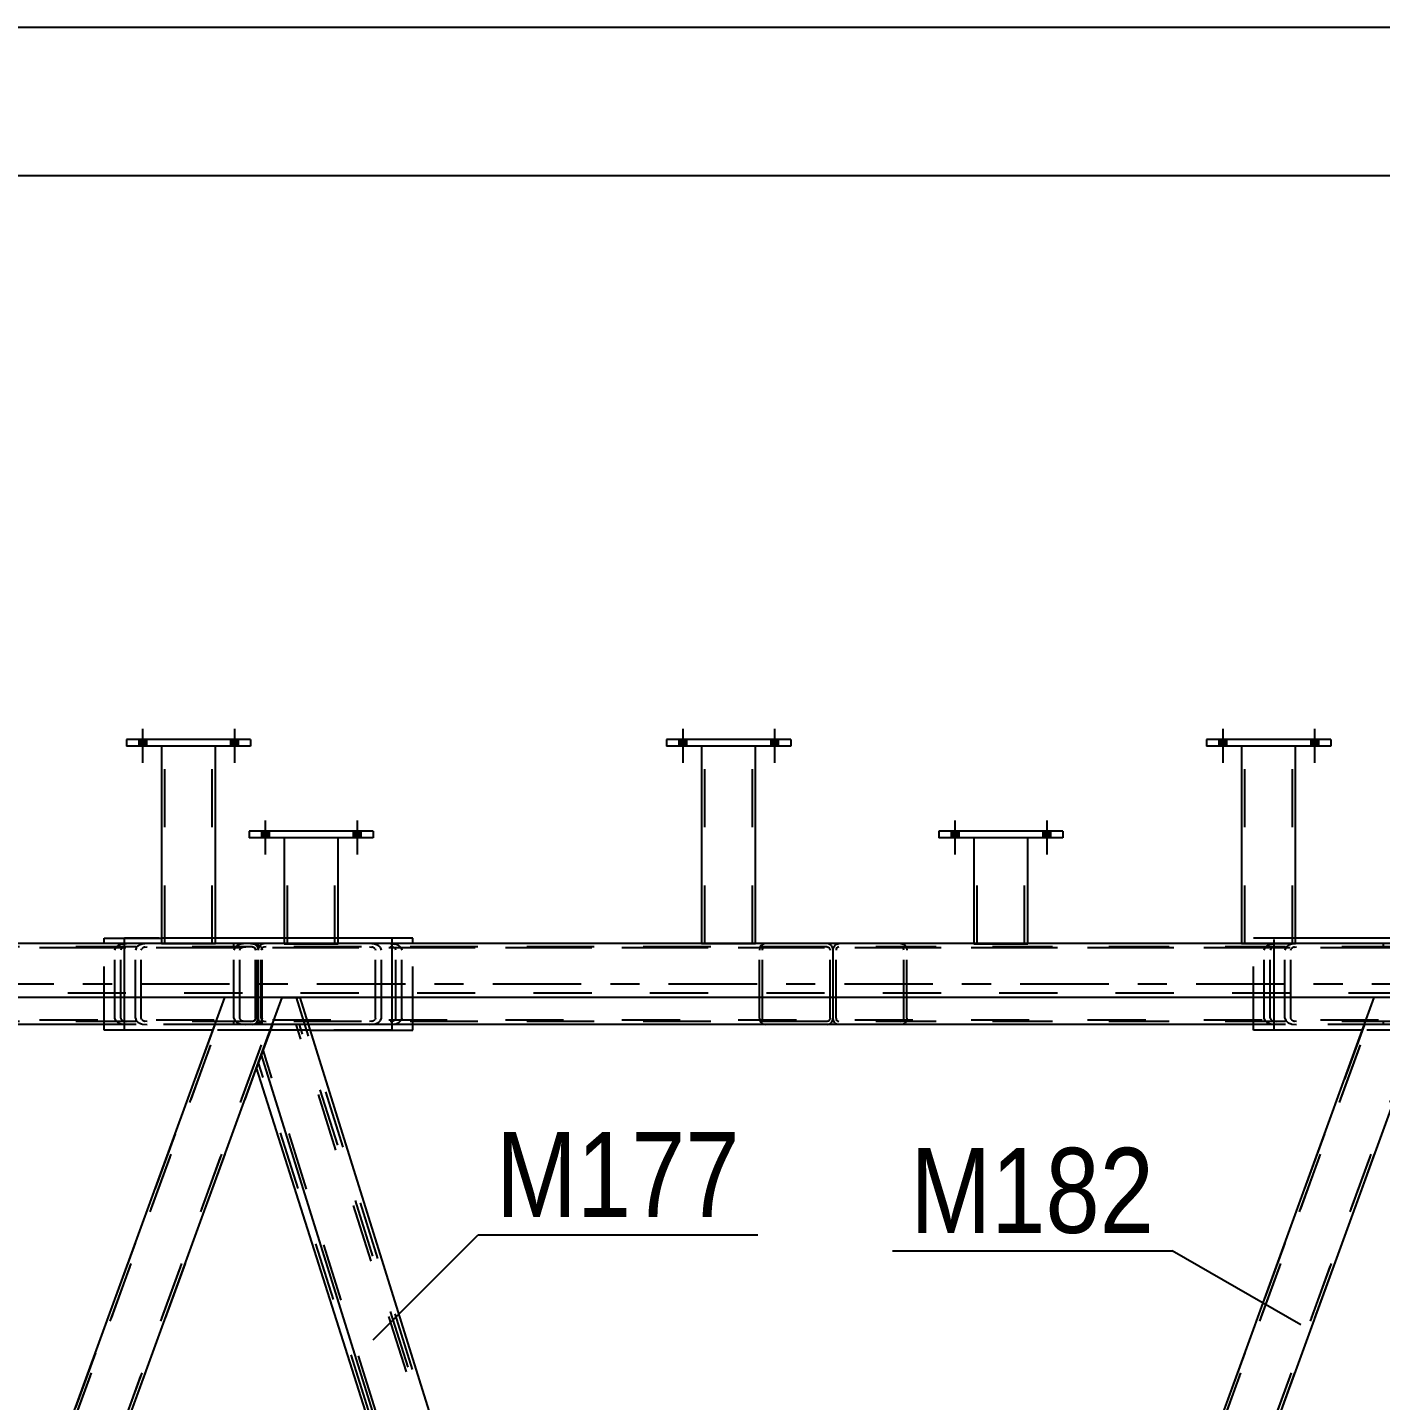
# Model space of a CAD drawing. Header units: millimetres. Extents: x -857 to 332, y -866 to -25.
# Drawn here: x 70.46 to 116.01, y -71.3 to -25.05 of the extents above; entities that cross this region are included whole.
import ezdxf

# ---------------------------------------------------------------- set-up
doc = ezdxf.new("R2010")
doc.units = ezdxf.units.MM
doc.linetypes.add('DXK_LINE_DOT2', pattern=[3.9198, 1.9599, -1.9599])
doc.linetypes.add('DXK_LINE_DOT3', pattern=[5.9187, 2.979, -0.9799, 0.9799, -0.9799])
doc.styles.add('Arial Narrow', font='ARIALN.TTF', dxfattribs={"height": 0.2})

# ---------------------------------------------------------------- blocks, each defined once
blk = doc.blocks.new('Unknown-570386455-1132')
at = {"color": 5, "linetype": 'Continuous'}
for p, q in [((332.353, -25.051), (-856.647, -25.051)), ((327.353, -30.051), (-851.647, -30.051))]:
    blk.add_line(p, q, dxfattribs=at)
blk = doc.blocks.new('Part-570386455-10580 - 10439')
at = {"color": 7, "linetype": 'DXK_LINE_DOT2'}
for p, q in [((96.152, -49.036), (91.971, -49.036)), ((91.971, -49.036), (91.971, -49.255)), ((96.152, -49.255), (91.971, -49.255)), ((96.152, -49.036), (96.152, -49.255))]:
    blk.add_line(p, q, dxfattribs=at)
blk = doc.blocks.new('Part-570386455-10577 - 10439')
at = {"color": 2, "linetype": 'Continuous'}
for p, q in [((74.971, -49.255), (74.971, -55.91)), ((76.789, -55.91), (76.789, -49.255)), ((76.571, -55.91), (74.971, -55.91)), ((76.772, -55.91), (76.571, -55.91)), ((76.772, -55.91), (76.789, -55.91))]:
    blk.add_line(p, q, dxfattribs=at)
at = {"color": 7, "linetype": 'DXK_LINE_DOT2'}
for p, q in [((76.789, -49.255), (74.971, -49.255)), ((75.08, -55.91), (75.08, -49.255)), ((76.68, -55.91), (76.68, -49.255)), ((74.971, -55.91), (74.987, -55.91)), ((75.08, -55.91), (75.088, -55.91)), ((75.088, -55.91), (75.105, -55.91)), ((75.105, -55.91), (75.112, -55.91)), ((76.571, -55.91), (76.725, -55.91))]:
    blk.add_line(p, q, dxfattribs=at)
blk = doc.blocks.new('Part-570386455-10571 - 10439')
at = {"color": 7, "linetype": 'DXK_LINE_DOT2'}
for p, q in [((76.789, -49.255), (74.971, -49.255)), ((74.971, -49.255), (74.971, -55.91)), ((75.08, -55.91), (75.08, -49.255)), ((76.68, -55.91), (76.68, -49.255)), ((76.789, -55.91), (76.789, -49.255)), ((74.971, -55.91), (76.789, -55.91)), ((74.987, -55.91), (74.971, -55.91))]:
    blk.add_line(p, q, dxfattribs=at)
blk = doc.blocks.new('Part-570386455-10574 - 10439')
at = {"color": 2, "linetype": 'Continuous'}
for p, q in [((77.971, -49.036), (73.789, -49.036)), ((73.789, -49.036), (73.789, -49.255)), ((77.971, -49.255), (73.789, -49.255)), ((77.971, -49.036), (77.971, -49.255))]:
    blk.add_line(p, q, dxfattribs=at)
blk = doc.blocks.new('Bolt-570386455-10455 - 10439')
at = {"linetype": 'Continuous'}
for points in [[(78.59, -52.126), (78.336, -52.126), (78.336, -52.344), (78.59, -52.344)], [(78.59, -52.126), (78.336, -52.126), (78.336, -52.344), (78.59, -52.344)], [(81.681, -52.126), (81.427, -52.126), (81.427, -52.344), (81.681, -52.344)], [(81.681, -52.126), (81.427, -52.126), (81.427, -52.344), (81.681, -52.344)]]:
    blk.add_hatch(color=1, dxfattribs=at).paths.add_polyline_path(points)
at = {"color": 1, "linetype": 'Continuous'}
for p, q in [((78.463, -51.763), (78.463, -52.908)), ((78.463, -51.763), (78.463, -52.908)), ((81.554, -51.763), (81.554, -52.908)), ((81.554, -51.763), (81.554, -52.908)), ((78.336, -52.126), (78.336, -52.344)), ((78.336, -52.126), (78.336, -52.344)), ((78.59, -52.126), (78.59, -52.344)), ((78.59, -52.126), (78.59, -52.344)), ((81.427, -52.126), (81.427, -52.344)), ((81.427, -52.126), (81.427, -52.344)), ((81.681, -52.126), (81.681, -52.344)), ((81.681, -52.126), (81.681, -52.344))]:
    blk.add_line(p, q, dxfattribs=at)
blk = doc.blocks.new('Part-570386455-10568 - 10439')
at = {"color": 7, "linetype": 'DXK_LINE_DOT2'}
for p, q in [((77.971, -49.036), (73.789, -49.036)), ((73.789, -49.036), (73.789, -49.255)), ((77.971, -49.255), (73.789, -49.255)), ((77.971, -49.036), (77.971, -49.255))]:
    blk.add_line(p, q, dxfattribs=at)
blk = doc.blocks.new('Part-570386455-10797 - 10439')
at = {"color": 7, "linetype": 'DXK_LINE_DOT2'}
for p, q in [((76.767, -58.637), (57.08, -112.728)), ((57.196, -112.728), (76.883, -58.637)), ((58.899, -112.728), (78.586, -58.637)), ((59.015, -112.728), (78.702, -58.637)), ((78.702, -58.637), (76.767, -58.637)), ((76.785, -58.637), (76.767, -58.637))]:
    blk.add_line(p, q, dxfattribs=at)
blk = doc.blocks.new('Part-570386455-10532 - 10439')
at = {"color": 2, "linetype": 'Continuous'}
for p, q in [((102.318, -52.344), (102.318, -55.909)), ((104.136, -55.909), (104.136, -52.344))]:
    blk.add_line(p, q, dxfattribs=at)
at = {"color": 7, "linetype": 'DXK_LINE_DOT2'}
for p, q in [((104.136, -52.344), (102.318, -52.344)), ((102.334, -52.344), (102.318, -52.344)), ((102.427, -55.911), (102.427, -52.344)), ((104.027, -55.911), (104.027, -52.344)), ((102.318, -55.909), (102.318, -55.911)), ((102.318, -55.911), (104.136, -55.911)), ((104.136, -55.911), (104.136, -55.909)), ((104.136, -55.909), (104.136, -55.911))]:
    blk.add_line(p, q, dxfattribs=at)
blk = doc.blocks.new('Bolt-570386455-10553 - 10439')
at = {"linetype": 'Continuous'}
for points in [[(74.461, -49.036), (74.207, -49.036), (74.207, -49.255), (74.461, -49.255)], [(74.461, -49.036), (74.207, -49.036), (74.207, -49.255), (74.461, -49.255)], [(77.552, -49.036), (77.298, -49.036), (77.298, -49.255), (77.552, -49.255)], [(77.552, -49.036), (77.298, -49.036), (77.298, -49.255), (77.552, -49.255)]]:
    blk.add_hatch(color=1, dxfattribs=at).paths.add_polyline_path(points)
at = {"color": 1, "linetype": 'Continuous'}
for p, q in [((74.334, -48.673), (74.334, -49.818)), ((74.334, -48.673), (74.334, -49.818)), ((77.425, -48.673), (77.425, -49.818)), ((77.425, -48.673), (77.425, -49.818)), ((74.207, -49.036), (74.207, -49.255)), ((74.207, -49.036), (74.207, -49.255)), ((74.461, -49.036), (74.461, -49.255)), ((74.461, -49.036), (74.461, -49.255)), ((77.298, -49.036), (77.298, -49.255)), ((77.298, -49.036), (77.298, -49.255)), ((77.552, -49.036), (77.552, -49.255)), ((77.552, -49.036), (77.552, -49.255))]:
    blk.add_line(p, q, dxfattribs=at)
blk = doc.blocks.new('Bolt-570386455-10555 - 10439')
at = {"linetype": 'Continuous'}
for points in [[(92.643, -49.036), (92.389, -49.036), (92.389, -49.255), (92.643, -49.255)], [(92.643, -49.036), (92.389, -49.036), (92.389, -49.255), (92.643, -49.255)], [(95.734, -49.036), (95.48, -49.036), (95.48, -49.255), (95.734, -49.255)], [(95.734, -49.036), (95.48, -49.036), (95.48, -49.255), (95.734, -49.255)]]:
    blk.add_hatch(color=1, dxfattribs=at).paths.add_polyline_path(points)
at = {"color": 1, "linetype": 'Continuous'}
for p, q in [((92.516, -48.673), (92.516, -49.818)), ((92.516, -48.673), (92.516, -49.818)), ((95.607, -48.673), (95.607, -49.818)), ((95.607, -48.673), (95.607, -49.818)), ((92.389, -49.036), (92.389, -49.255)), ((92.389, -49.036), (92.389, -49.255)), ((92.643, -49.036), (92.643, -49.255)), ((92.643, -49.036), (92.643, -49.255)), ((95.48, -49.036), (95.48, -49.255)), ((95.48, -49.036), (95.48, -49.255)), ((95.734, -49.036), (95.734, -49.255)), ((95.734, -49.036), (95.734, -49.255))]:
    blk.add_line(p, q, dxfattribs=at)
blk = doc.blocks.new('Part-570386455-10499 - 10439')
at = {"color": 7, "linetype": 'DXK_LINE_DOT2'}
for p, q in [((114.334, -49.036), (110.152, -49.036)), ((110.152, -49.036), (110.152, -49.255)), ((114.334, -49.255), (110.152, -49.255)), ((114.334, -49.036), (114.334, -49.255))]:
    blk.add_line(p, q, dxfattribs=at)
blk = doc.blocks.new('Bolt-570386455-10552 - 10439')
at = {"linetype": 'Continuous'}
for points in [[(74.461, -49.036), (74.207, -49.036), (74.207, -49.255), (74.461, -49.255)], [(74.461, -49.036), (74.207, -49.036), (74.207, -49.255), (74.461, -49.255)], [(77.552, -49.036), (77.298, -49.036), (77.298, -49.255), (77.552, -49.255)], [(77.552, -49.036), (77.298, -49.036), (77.298, -49.255), (77.552, -49.255)]]:
    blk.add_hatch(color=1, dxfattribs=at).paths.add_polyline_path(points)
at = {"color": 1, "linetype": 'Continuous'}
for p, q in [((74.334, -48.673), (74.334, -49.818)), ((74.334, -48.673), (74.334, -49.818)), ((77.425, -48.673), (77.425, -49.818)), ((77.425, -48.673), (77.425, -49.818)), ((74.207, -49.036), (74.207, -49.255)), ((74.207, -49.036), (74.207, -49.255)), ((74.461, -49.036), (74.461, -49.255)), ((74.461, -49.036), (74.461, -49.255)), ((77.298, -49.036), (77.298, -49.255)), ((77.298, -49.036), (77.298, -49.255)), ((77.552, -49.036), (77.552, -49.255)), ((77.552, -49.036), (77.552, -49.255))]:
    blk.add_line(p, q, dxfattribs=at)
blk = doc.blocks.new('Bolt-570386455-10554 - 10439')
at = {"linetype": 'Continuous'}
for points in [[(92.643, -49.036), (92.389, -49.036), (92.389, -49.255), (92.643, -49.255)], [(92.643, -49.036), (92.389, -49.036), (92.389, -49.255), (92.643, -49.255)], [(95.734, -49.036), (95.48, -49.036), (95.48, -49.255), (95.734, -49.255)], [(95.734, -49.036), (95.48, -49.036), (95.48, -49.255), (95.734, -49.255)]]:
    blk.add_hatch(color=1, dxfattribs=at).paths.add_polyline_path(points)
at = {"color": 1, "linetype": 'Continuous'}
for p, q in [((92.516, -48.673), (92.516, -49.818)), ((92.516, -48.673), (92.516, -49.818)), ((95.607, -48.673), (95.607, -49.818)), ((95.607, -48.673), (95.607, -49.818)), ((92.389, -49.036), (92.389, -49.255)), ((92.389, -49.036), (92.389, -49.255)), ((92.643, -49.036), (92.643, -49.255)), ((92.643, -49.036), (92.643, -49.255)), ((95.48, -49.036), (95.48, -49.255)), ((95.48, -49.036), (95.48, -49.255)), ((95.734, -49.036), (95.734, -49.255)), ((95.734, -49.036), (95.734, -49.255))]:
    blk.add_line(p, q, dxfattribs=at)
blk = doc.blocks.new('Bolt-570386455-10556 - 10439')
at = {"linetype": 'Continuous'}
for points in [[(110.825, -49.036), (110.571, -49.036), (110.571, -49.255), (110.825, -49.255)], [(110.825, -49.036), (110.571, -49.036), (110.571, -49.255), (110.825, -49.255)], [(113.916, -49.036), (113.661, -49.036), (113.661, -49.255), (113.916, -49.255)], [(113.916, -49.036), (113.661, -49.036), (113.661, -49.255), (113.916, -49.255)]]:
    blk.add_hatch(color=1, dxfattribs=at).paths.add_polyline_path(points)
at = {"color": 1, "linetype": 'Continuous'}
for p, q in [((110.698, -48.673), (110.698, -49.818)), ((110.698, -48.673), (110.698, -49.818)), ((113.789, -48.673), (113.789, -49.818)), ((113.789, -48.673), (113.789, -49.818)), ((110.571, -49.036), (110.571, -49.255)), ((110.571, -49.036), (110.571, -49.255)), ((110.825, -49.036), (110.825, -49.255)), ((110.825, -49.036), (110.825, -49.255)), ((113.661, -49.036), (113.661, -49.255)), ((113.661, -49.036), (113.661, -49.255)), ((113.916, -49.036), (113.916, -49.255)), ((113.916, -49.036), (113.916, -49.255))]:
    blk.add_line(p, q, dxfattribs=at)
blk = doc.blocks.new('Part-570386455-10595 - 10439')
at = {"color": 2, "linetype": 'Continuous'}
for p, q in [((79.099, -52.344), (79.099, -55.728)), ((80.918, -55.728), (80.918, -52.344))]:
    blk.add_line(p, q, dxfattribs=at)
at = {"color": 7, "linetype": 'DXK_LINE_DOT2'}
for p, q in [((80.918, -52.344), (79.099, -52.344)), ((79.116, -52.344), (79.099, -52.344)), ((79.209, -55.911), (79.209, -52.344)), ((80.809, -55.911), (80.809, -52.344)), ((79.099, -55.728), (79.099, -55.911)), ((79.099, -55.911), (80.918, -55.911)), ((80.918, -55.911), (80.918, -55.728))]:
    blk.add_line(p, q, dxfattribs=at)
blk = doc.blocks.new('Part-570386455-10601 - 10439')
at = {"color": 2, "linetype": 'Continuous'}
for p, q in [((114.334, -49.036), (110.152, -49.036)), ((110.152, -49.036), (110.152, -49.255)), ((114.334, -49.255), (110.152, -49.255)), ((114.334, -49.036), (114.334, -49.255))]:
    blk.add_line(p, q, dxfattribs=at)
blk = doc.blocks.new('Part-570386455-10604 - 10439')
at = {"color": 2, "linetype": 'Continuous'}
for p, q in [((111.334, -49.255), (111.334, -55.91)), ((113.152, -55.91), (113.152, -49.255)), ((112.934, -55.91), (111.334, -55.91)), ((113.136, -55.91), (112.934, -55.91)), ((113.136, -55.91), (113.152, -55.91))]:
    blk.add_line(p, q, dxfattribs=at)
at = {"color": 7, "linetype": 'DXK_LINE_DOT2'}
for p, q in [((113.152, -49.255), (111.334, -49.255)), ((111.443, -55.91), (111.443, -49.255)), ((113.043, -55.91), (113.043, -49.255)), ((111.334, -55.91), (111.351, -55.91)), ((111.443, -55.91), (111.452, -55.91)), ((111.452, -55.91), (111.469, -55.91)), ((111.469, -55.91), (111.475, -55.91)), ((112.934, -55.91), (113.088, -55.91))]:
    blk.add_line(p, q, dxfattribs=at)
blk = doc.blocks.new('Part-570386455-10655 - 10439')
at = {"color": 7, "linetype": 'DXK_LINE_DOT2'}
for p, q in [((94.971, -49.255), (93.152, -49.255)), ((93.152, -49.255), (93.152, -55.91)), ((93.152, -49.255), (93.169, -49.255)), ((93.261, -55.91), (93.261, -49.255)), ((94.861, -55.91), (94.861, -49.255)), ((94.971, -55.91), (94.971, -49.255)), ((93.152, -55.91), (94.971, -55.91)), ((93.169, -55.91), (93.152, -55.91))]:
    blk.add_line(p, q, dxfattribs=at)
blk = doc.blocks.new('Part-570386455-10658 - 10439')
at = {"color": 2, "linetype": 'Continuous'}
for p, q in [((96.152, -49.036), (91.971, -49.036)), ((91.971, -49.036), (91.971, -49.255)), ((96.152, -49.255), (91.971, -49.255)), ((96.152, -49.036), (96.152, -49.255))]:
    blk.add_line(p, q, dxfattribs=at)
blk = doc.blocks.new('Part-570386455-10661 - 10439')
at = {"color": 2, "linetype": 'Continuous'}
for p, q in [((93.152, -49.255), (93.152, -55.91)), ((94.971, -55.91), (94.971, -49.255)), ((94.752, -55.91), (93.152, -55.91)), ((94.954, -55.91), (94.752, -55.91)), ((94.954, -55.91), (94.971, -55.91))]:
    blk.add_line(p, q, dxfattribs=at)
at = {"color": 7, "linetype": 'DXK_LINE_DOT2'}
for p, q in [((94.971, -49.255), (93.152, -49.255)), ((93.261, -55.91), (93.261, -49.255)), ((94.861, -55.91), (94.861, -49.255)), ((93.152, -55.91), (93.169, -55.91)), ((93.261, -55.91), (93.27, -55.91)), ((93.27, -55.91), (93.287, -55.91)), ((93.287, -55.91), (93.293, -55.91)), ((94.752, -55.91), (94.907, -55.91))]:
    blk.add_line(p, q, dxfattribs=at)
blk = doc.blocks.new('Part-570386455-10750 - 10439')
at = {"color": 7, "linetype": 'DXK_LINE_DOT2'}
for p, q in [((115.465, -58.637), (95.777, -112.728)), ((95.893, -112.728), (115.581, -58.637)), ((97.596, -112.728), (117.283, -58.637)), ((97.712, -112.728), (117.399, -58.637)), ((117.399, -58.637), (115.465, -58.637)), ((115.482, -58.637), (115.465, -58.637))]:
    blk.add_line(p, q, dxfattribs=at)
blk = doc.blocks.new('Part-570386455-10755 - 10439')
at = {"color": 7, "linetype": 'DXK_LINE_DOT2'}
for p, q in [((57.16, -112.827), (77.214, -57.727)), ((58.862, -112.827), (78.917, -57.727)), ((78.33, -59.659), (79.033, -57.727))]:
    blk.add_line(p, q, dxfattribs=at)
at = {"color": 2, "linetype": 'Continuous'}
for p, q in [((57.618, -111.25), (77.098, -57.727)), ((79.033, -57.727), (77.098, -57.727)), ((58.978, -112.827), (78.33, -59.659))]:
    blk.add_line(p, q, dxfattribs=at)
blk = doc.blocks.new('Part-570386455-11183 - 10439')
at = {"color": 2, "linetype": 'Continuous'}
for p, q in [((73.036, -55.909), (73.036, -55.728)), ((73.036, -55.728), (73.727, -55.728)), ((83.426, -55.728), (82.735, -55.728)), ((83.426, -55.909), (83.426, -55.728)), ((73.036, -58.819), (73.036, -58.637)), ((83.426, -58.819), (83.426, -58.637)), ((73.727, -58.819), (73.036, -58.819)), ((82.735, -58.819), (83.426, -58.819))]:
    blk.add_line(p, q, dxfattribs=at)
at = {"color": 7, "linetype": 'DXK_LINE_DOT2'}
for p, q in [((73.036, -58.637), (73.036, -55.909)), ((82.735, -55.728), (73.727, -55.728)), ((83.426, -58.637), (83.426, -55.909)), ((82.735, -58.819), (73.727, -58.819))]:
    blk.add_line(p, q, dxfattribs=at)
blk = doc.blocks.new('Part-570386455-10818 - 10439')
at = {"color": 2, "linetype": 'Continuous'}
for p, q in [((78.453, -59.321), (79.033, -57.727)), ((79.033, -57.727), (79.632, -57.727)), ((79.632, -57.727), (96.315, -111.25)), ((78.453, -59.321), (78.33, -59.659)), ((78.33, -59.659), (94.902, -112.827))]:
    blk.add_line(p, q, dxfattribs=at)
at = {"color": 7, "linetype": 'DXK_LINE_DOT2'}
for p, q in [((96.253, -111.419), (79.518, -57.727)), ((78.339, -59.634), (78.453, -59.321)), ((95.017, -112.827), (78.391, -59.49))]:
    blk.add_line(p, q, dxfattribs=at)
blk = doc.blocks.new('Part-570386455-11229 - 10439')
at = {"color": 2, "linetype": 'Continuous'}
for p, q in [((73.727, -55.909), (73.727, -55.728)), ((73.727, -55.728), (74.971, -55.728)), ((82.735, -55.728), (76.789, -55.728)), ((82.735, -55.909), (82.735, -55.728)), ((73.727, -58.819), (73.727, -57.727)), ((82.735, -58.819), (82.735, -57.727)), ((76.701, -58.819), (73.727, -58.819)), ((79.972, -58.819), (82.735, -58.819))]:
    blk.add_line(p, q, dxfattribs=at)
at = {"color": 7, "linetype": 'DXK_LINE_DOT2'}
for p, q in [((73.727, -57.727), (73.727, -55.909)), ((76.789, -55.728), (74.971, -55.728)), ((82.735, -57.727), (82.735, -55.909)), ((79.972, -58.819), (76.701, -58.819))]:
    blk.add_line(p, q, dxfattribs=at)
blk = doc.blocks.new('Part-570386455-10848 - 10439')
at = {"color": 7, "linetype": 'DXK_LINE_DOT2'}
for p, q in [((95.857, -112.827), (115.912, -57.727)), ((97.56, -112.827), (117.614, -57.727))]:
    blk.add_line(p, q, dxfattribs=at)
at = {"color": 2, "linetype": 'Continuous'}
for p, q in [((96.315, -111.25), (115.796, -57.727)), ((117.731, -57.727), (115.796, -57.727)), ((97.676, -112.827), (117.027, -59.659))]:
    blk.add_line(p, q, dxfattribs=at)
blk = doc.blocks.new('Part-570386455-10862 - 10439')
at = {"color": 7, "linetype": 'DXK_LINE_DOT2'}
for p, q in [((301.122, -55.909), (-15.939, -55.909)), ((76.789, -55.909), (74.971, -55.909)), ((94.971, -55.909), (93.152, -55.909)), ((113.152, -55.909), (111.334, -55.909)), ((301.122, -56.054), (-24.98, -56.054)), ((301.122, -57.582), (-24.98, -57.582)), ((301.122, -57.727), (38.401, -57.727)), ((79.632, -57.727), (77.098, -57.727)), ((118.33, -57.727), (115.796, -57.727))]:
    blk.add_line(p, q, dxfattribs=at)
at = {"color": 2, "linetype": 'Continuous'}
for p, q in [((74.971, -55.909), (58.607, -55.909)), ((93.152, -55.909), (76.789, -55.909)), ((111.334, -55.909), (94.971, -55.909)), ((129.516, -55.909), (113.152, -55.909)), ((77.098, -57.727), (40.935, -57.727)), ((115.796, -57.727), (79.632, -57.727))]:
    blk.add_line(p, q, dxfattribs=at)
blk = doc.blocks.new('Part-570386455-11251 - 10439')
at = {"color": 2, "linetype": 'Continuous'}
for p, q in [((105.318, -52.126), (101.136, -52.126)), ((101.136, -52.126), (101.136, -52.344)), ((105.318, -52.126), (105.318, -52.344)), ((105.318, -52.344), (101.136, -52.344))]:
    blk.add_line(p, q, dxfattribs=at)
blk = doc.blocks.new('Part-570386455-11060 - 10439')
at = {"color": 7, "linetype": 'DXK_LINE_DOT2'}
for p, q in [((77.806, -55.91), (77.654, -55.926)), ((116.663, -55.91), (77.806, -55.91)), ((82.126, -55.926), (81.974, -55.91)), ((112.343, -55.926), (112.495, -55.91)), ((116.663, -55.91), (116.815, -55.926)), ((77.431, -56.066), (77.409, -56.128)), ((77.409, -58.419), (77.409, -56.128)), ((77.439, -56.044), (77.431, -56.066)), ((77.607, -56.128), (77.622, -56.086)), ((77.607, -58.419), (77.607, -56.128)), ((77.73, -56.027), (77.806, -56.019)), ((116.663, -56.019), (77.806, -56.019)), ((81.974, -56.019), (82.05, -56.027)), ((82.158, -56.086), (82.173, -56.128)), ((82.173, -58.419), (82.173, -56.128)), ((82.349, -56.066), (82.341, -56.044)), ((82.371, -56.128), (82.349, -56.066)), ((82.371, -58.419), (82.371, -56.128)), ((112.097, -56.128), (112.128, -56.044)), ((112.097, -58.419), (112.097, -56.128)), ((112.311, -56.086), (112.296, -56.128)), ((112.296, -58.419), (112.296, -56.128)), ((112.495, -56.019), (112.419, -56.027)), ((116.739, -56.027), (116.663, -56.019)), ((116.862, -56.128), (116.847, -56.086)), ((116.862, -58.419), (116.862, -56.128)), ((117.03, -56.044), (117.038, -56.066)), ((117.038, -56.066), (117.06, -56.128)), ((117.06, -58.419), (117.06, -56.128)), ((77.409, -58.419), (77.439, -58.502)), ((77.622, -58.46), (77.607, -58.419)), ((77.654, -58.62), (77.806, -58.637)), ((77.806, -58.528), (77.73, -58.519)), ((116.663, -58.528), (77.806, -58.528)), ((82.735, -58.637), (77.806, -58.637)), ((82.05, -58.519), (81.974, -58.528)), ((81.974, -58.637), (82.126, -58.62)), ((82.173, -58.419), (82.158, -58.46)), ((82.341, -58.502), (82.371, -58.419)), ((116.663, -58.637), (97.778, -58.637)), ((112.128, -58.502), (112.097, -58.419)), ((112.296, -58.419), (112.311, -58.46)), ((112.495, -58.637), (112.343, -58.62)), ((112.419, -58.519), (112.495, -58.528)), ((116.663, -58.528), (116.739, -58.519)), ((116.815, -58.62), (116.663, -58.637)), ((116.847, -58.46), (116.862, -58.419)), ((117.06, -58.419), (117.03, -58.502))]:
    blk.add_line(p, q, dxfattribs=at)
at = {"color": 2, "linetype": 'Continuous'}
blk.add_line((97.778, -58.637), (82.735, -58.637), dxfattribs=at)
at = {"color": 7, "linetype": 'DXK_LINE_DOT2'}
for centre, radius, start, end in [((77.715, -56.292), 0.371, 99.5182, 138.0638), ((82.065, -56.292), 0.371, 41.9362, 80.4818), ((112.404, -56.292), 0.371, 99.5182, 138.0638), ((116.754, -56.292), 0.371, 41.9362, 80.4818), ((77.76, -56.21), 0.186, 99.5182, 138.0638), ((82.02, -56.21), 0.186, 41.9362, 80.4818), ((112.449, -56.21), 0.186, 99.5182, 138.0638), ((116.708, -56.21), 0.186, 41.9362, 80.4818), ((77.715, -58.254), 0.371, 221.9362, 260.4818), ((77.76, -58.336), 0.186, 221.9362, 260.4818), ((82.02, -58.336), 0.186, 279.5182, 318.0638), ((82.065, -58.254), 0.371, 279.5182, 318.0638), ((112.404, -58.254), 0.371, 221.9362, 260.4818), ((112.449, -58.336), 0.186, 221.9362, 260.4818), ((116.708, -58.336), 0.186, 279.5182, 318.0638), ((116.754, -58.254), 0.371, 279.5182, 318.0638)]:
    blk.add_arc(centre, radius, start, end, dxfattribs=at)
blk = doc.blocks.new('Bolt-570386455-10965 - 10439')
at = {"linetype": 'Continuous'}
for points in [[(110.825, -49.036), (110.571, -49.036), (110.571, -49.255), (110.825, -49.255)], [(110.825, -49.036), (110.571, -49.036), (110.571, -49.255), (110.825, -49.255)], [(113.916, -49.036), (113.661, -49.036), (113.661, -49.255), (113.916, -49.255)], [(113.916, -49.036), (113.661, -49.036), (113.661, -49.255), (113.916, -49.255)]]:
    blk.add_hatch(color=1, dxfattribs=at).paths.add_polyline_path(points)
at = {"color": 1, "linetype": 'Continuous'}
for p, q in [((110.698, -48.673), (110.698, -49.818)), ((110.698, -48.673), (110.698, -49.818)), ((113.789, -48.673), (113.789, -49.818)), ((113.789, -48.673), (113.789, -49.818)), ((110.571, -49.036), (110.571, -49.255)), ((110.571, -49.036), (110.571, -49.255)), ((110.825, -49.036), (110.825, -49.255)), ((110.825, -49.036), (110.825, -49.255)), ((113.661, -49.036), (113.661, -49.255)), ((113.661, -49.036), (113.661, -49.255)), ((113.916, -49.036), (113.916, -49.255)), ((113.916, -49.036), (113.916, -49.255))]:
    blk.add_line(p, q, dxfattribs=at)
blk = doc.blocks.new('Bolt-570386455-10977 - 10439')
at = {"linetype": 'Continuous'}
for points in [[(101.809, -52.126), (101.554, -52.126), (101.554, -52.344), (101.809, -52.344)], [(101.809, -52.126), (101.554, -52.126), (101.554, -52.344), (101.809, -52.344)], [(104.9, -52.126), (104.645, -52.126), (104.645, -52.344), (104.9, -52.344)], [(104.9, -52.126), (104.645, -52.126), (104.645, -52.344), (104.9, -52.344)]]:
    blk.add_hatch(color=1, dxfattribs=at).paths.add_polyline_path(points)
at = {"color": 1, "linetype": 'Continuous'}
for p, q in [((101.682, -51.763), (101.682, -52.908)), ((101.682, -51.763), (101.682, -52.908)), ((104.772, -51.763), (104.772, -52.908)), ((104.772, -51.763), (104.772, -52.908)), ((101.554, -52.126), (101.554, -52.344)), ((101.554, -52.126), (101.554, -52.344)), ((101.809, -52.126), (101.809, -52.344)), ((101.809, -52.126), (101.809, -52.344)), ((104.645, -52.126), (104.645, -52.344)), ((104.645, -52.126), (104.645, -52.344)), ((104.9, -52.126), (104.9, -52.344)), ((104.9, -52.126), (104.9, -52.344))]:
    blk.add_line(p, q, dxfattribs=at)
blk = doc.blocks.new('Part-570386455-11063 - 10439')
at = {"color": 7, "linetype": 'DXK_LINE_DOT2'}
for p, q in [((97.638, -55.973), (97.702, -55.926)), ((97.702, -55.926), (97.778, -55.91)), ((116.73, -55.91), (97.778, -55.91)), ((99.863, -55.91), (99.939, -55.926)), ((99.939, -55.926), (100.003, -55.973)), ((113.185, -55.91), (113.033, -55.926)), ((116.106, -56.019), (116.106, -55.91)), ((116.806, -55.926), (116.73, -55.91)), ((116.87, -55.973), (116.806, -55.926)), ((97.58, -56.128), (97.595, -56.044)), ((97.58, -57.727), (97.58, -56.128)), ((97.595, -56.044), (97.638, -55.973)), ((97.686, -56.086), (97.679, -56.128)), ((97.679, -58.419), (97.679, -56.128)), ((97.708, -56.051), (97.686, -56.086)), ((97.74, -56.027), (97.708, -56.051)), ((97.778, -56.019), (97.74, -56.027)), ((116.73, -56.019), (97.778, -56.019)), ((99.901, -56.027), (99.863, -56.019)), ((99.933, -56.051), (99.901, -56.027)), ((99.954, -56.086), (99.933, -56.051)), ((99.962, -56.128), (99.954, -56.086)), ((99.962, -58.419), (99.962, -56.128)), ((100.003, -55.973), (100.046, -56.044)), ((100.046, -56.044), (100.061, -56.128)), ((100.061, -58.419), (100.061, -56.128)), ((112.811, -56.066), (112.788, -56.128)), ((112.788, -58.419), (112.788, -56.128)), ((112.818, -56.044), (112.811, -56.066)), ((112.987, -56.128), (113.002, -56.086)), ((112.987, -58.419), (112.987, -56.128)), ((113.109, -56.027), (113.185, -56.019)), ((116.73, -56.019), (116.768, -56.027)), ((116.768, -56.027), (116.8, -56.051)), ((116.8, -56.051), (116.822, -56.086)), ((116.822, -56.086), (116.829, -56.128)), ((116.829, -58.419), (116.829, -56.128)), ((116.913, -56.044), (116.87, -55.973)), ((116.928, -56.128), (116.913, -56.044)), ((116.928, -58.419), (116.928, -56.128)), ((97.679, -58.419), (97.686, -58.46)), ((97.686, -58.46), (97.708, -58.496)), ((97.708, -58.496), (97.74, -58.519)), ((97.74, -58.519), (97.778, -58.528)), ((116.73, -58.528), (97.778, -58.528)), ((99.863, -58.528), (99.901, -58.519)), ((99.939, -58.62), (99.863, -58.637)), ((99.901, -58.519), (99.933, -58.496)), ((99.933, -58.496), (99.954, -58.46)), ((100.003, -58.573), (99.939, -58.62)), ((99.954, -58.46), (99.962, -58.419)), ((100.046, -58.502), (100.003, -58.573)), ((100.061, -58.419), (100.046, -58.502)), ((116.73, -58.637), (112.424, -58.637)), ((112.788, -58.419), (112.818, -58.502)), ((113.002, -58.46), (112.987, -58.419)), ((113.033, -58.62), (113.185, -58.637)), ((113.185, -58.528), (113.109, -58.519)), ((116.106, -58.637), (116.106, -58.528)), ((116.768, -58.519), (116.73, -58.528)), ((116.73, -58.637), (116.806, -58.62)), ((116.8, -58.496), (116.768, -58.519)), ((116.822, -58.46), (116.8, -58.496)), ((116.806, -58.62), (116.87, -58.573)), ((116.829, -58.419), (116.822, -58.46)), ((116.87, -58.573), (116.913, -58.502)), ((116.913, -58.502), (116.928, -58.419))]:
    blk.add_line(p, q, dxfattribs=at)
at = {"color": 2, "linetype": 'Continuous'}
for p, q in [((97.58, -58.419), (97.58, -57.727)), ((97.595, -58.502), (97.58, -58.419)), ((97.638, -58.573), (97.595, -58.502)), ((97.702, -58.62), (97.638, -58.573)), ((97.778, -58.637), (97.702, -58.62)), ((112.424, -58.637), (97.778, -58.637))]:
    blk.add_line(p, q, dxfattribs=at)
at = {"color": 7, "linetype": 'DXK_LINE_DOT2'}
for centre, radius, start, end in [((113.095, -56.292), 0.371, 99.5182, 138.0638), ((113.14, -56.21), 0.186, 99.5182, 138.0638), ((113.095, -58.254), 0.371, 221.9362, 260.4818), ((113.14, -58.336), 0.186, 221.9362, 260.4818)]:
    blk.add_arc(centre, radius, start, end, dxfattribs=at)
blk = doc.blocks.new('Part-570386455-11066 - 10439')
at = {"color": 7, "linetype": 'DXK_LINE_DOT2'}
for p, q in [((39.108, -55.91), (38.956, -55.926)), ((77.966, -55.91), (39.108, -55.91)), ((43.429, -55.926), (43.277, -55.91)), ((73.645, -55.926), (73.797, -55.91)), ((77.966, -55.91), (78.118, -55.926)), ((38.734, -56.066), (38.711, -56.128)), ((38.711, -58.419), (38.711, -56.128)), ((38.741, -56.044), (38.734, -56.066)), ((38.91, -56.128), (38.925, -56.086)), ((38.91, -58.419), (38.91, -56.128)), ((39.032, -56.027), (39.108, -56.019)), ((77.966, -56.019), (39.108, -56.019)), ((43.277, -56.019), (43.353, -56.027)), ((43.46, -56.086), (43.475, -56.128)), ((43.475, -58.419), (43.475, -56.128)), ((43.651, -56.066), (43.644, -56.044)), ((43.674, -56.128), (43.651, -56.066)), ((43.674, -58.419), (43.674, -56.128)), ((73.4, -56.128), (73.43, -56.044)), ((73.4, -58.419), (73.4, -56.128)), ((73.614, -56.086), (73.599, -56.128)), ((73.599, -58.419), (73.599, -56.128)), ((73.797, -56.019), (73.721, -56.027)), ((78.042, -56.027), (77.966, -56.019)), ((78.164, -56.128), (78.149, -56.086)), ((78.164, -58.419), (78.164, -56.128)), ((78.333, -56.044), (78.34, -56.066)), ((78.34, -56.066), (78.363, -56.128)), ((78.363, -58.419), (78.363, -56.128)), ((38.711, -58.419), (38.741, -58.502)), ((38.925, -58.46), (38.91, -58.419)), ((38.956, -58.62), (39.108, -58.637)), ((39.108, -58.528), (39.032, -58.519)), ((77.966, -58.528), (39.108, -58.528)), ((44.038, -58.637), (39.108, -58.637)), ((43.353, -58.519), (43.277, -58.528)), ((43.277, -58.637), (43.429, -58.62)), ((43.475, -58.419), (43.46, -58.46)), ((43.644, -58.502), (43.674, -58.419)), ((77.966, -58.637), (59.081, -58.637)), ((73.43, -58.502), (73.4, -58.419)), ((73.599, -58.419), (73.614, -58.46)), ((73.797, -58.637), (73.645, -58.62)), ((73.721, -58.519), (73.797, -58.528)), ((77.966, -58.528), (78.042, -58.519)), ((78.118, -58.62), (77.966, -58.637)), ((78.149, -58.46), (78.164, -58.419)), ((78.363, -58.419), (78.333, -58.502))]:
    blk.add_line(p, q, dxfattribs=at)
at = {"color": 2, "linetype": 'Continuous'}
blk.add_line((59.081, -58.637), (44.038, -58.637), dxfattribs=at)
at = {"color": 7, "linetype": 'DXK_LINE_DOT2'}
for centre, radius, start, end in [((39.018, -56.292), 0.371, 99.5182, 138.0638), ((43.367, -56.292), 0.371, 41.9362, 80.4818), ((73.707, -56.292), 0.371, 99.5182, 138.0638), ((78.056, -56.292), 0.371, 41.9362, 80.4818), ((39.063, -56.21), 0.186, 99.5182, 138.0638), ((43.322, -56.21), 0.186, 41.9362, 80.4818), ((73.752, -56.21), 0.186, 99.5182, 138.0638), ((78.011, -56.21), 0.186, 41.9362, 80.4818), ((39.018, -58.254), 0.371, 221.9362, 260.4818), ((39.063, -58.336), 0.186, 221.9362, 260.4818), ((43.322, -58.336), 0.186, 279.5182, 318.0638), ((43.367, -58.254), 0.371, 279.5182, 318.0638), ((73.707, -58.254), 0.371, 221.9362, 260.4818), ((73.752, -58.336), 0.186, 221.9362, 260.4818), ((78.011, -58.336), 0.186, 279.5182, 318.0638), ((78.056, -58.254), 0.371, 279.5182, 318.0638)]:
    blk.add_arc(centre, radius, start, end, dxfattribs=at)
blk = doc.blocks.new('Part-570386455-11069 - 10439')
at = {"color": 7, "linetype": 'DXK_LINE_DOT2'}
for p, q in [((58.94, -55.973), (59.005, -55.926)), ((59.005, -55.926), (59.081, -55.91)), ((78.032, -55.91), (59.081, -55.91)), ((61.165, -55.91), (61.241, -55.926)), ((61.241, -55.926), (61.306, -55.973)), ((74.488, -55.91), (74.336, -55.926)), ((77.409, -56.019), (77.409, -55.91)), ((78.108, -55.926), (78.032, -55.91)), ((78.173, -55.973), (78.108, -55.926)), ((58.882, -56.128), (58.897, -56.044)), ((58.882, -57.727), (58.882, -56.128)), ((58.897, -56.044), (58.94, -55.973)), ((58.989, -56.086), (58.982, -56.128)), ((58.982, -58.419), (58.982, -56.128)), ((59.011, -56.051), (58.989, -56.086)), ((59.043, -56.027), (59.011, -56.051)), ((59.081, -56.019), (59.043, -56.027)), ((78.032, -56.019), (59.081, -56.019)), ((61.203, -56.027), (61.165, -56.019)), ((61.235, -56.051), (61.203, -56.027)), ((61.257, -56.086), (61.235, -56.051)), ((61.264, -56.128), (61.257, -56.086)), ((61.264, -58.419), (61.264, -56.128)), ((61.306, -55.973), (61.349, -56.044)), ((61.349, -56.044), (61.364, -56.128)), ((61.364, -58.419), (61.364, -56.128)), ((74.113, -56.066), (74.091, -56.128)), ((74.091, -58.419), (74.091, -56.128)), ((74.121, -56.044), (74.113, -56.066)), ((74.289, -56.128), (74.304, -56.086)), ((74.289, -58.419), (74.289, -56.128)), ((74.412, -56.027), (74.488, -56.019)), ((78.032, -56.019), (78.07, -56.027)), ((78.07, -56.027), (78.103, -56.051)), ((78.103, -56.051), (78.124, -56.086)), ((78.124, -56.086), (78.132, -56.128)), ((78.132, -58.419), (78.132, -56.128)), ((78.216, -56.044), (78.173, -55.973)), ((78.231, -56.128), (78.216, -56.044)), ((78.231, -58.419), (78.231, -56.128)), ((58.982, -58.419), (58.989, -58.46)), ((58.989, -58.46), (59.011, -58.496)), ((59.011, -58.496), (59.043, -58.519)), ((59.043, -58.519), (59.081, -58.528)), ((78.032, -58.528), (59.081, -58.528)), ((61.165, -58.528), (61.203, -58.519)), ((61.241, -58.62), (61.165, -58.637)), ((61.203, -58.519), (61.235, -58.496)), ((61.235, -58.496), (61.257, -58.46)), ((61.306, -58.573), (61.241, -58.62)), ((61.257, -58.46), (61.264, -58.419)), ((61.349, -58.502), (61.306, -58.573)), ((61.364, -58.419), (61.349, -58.502)), ((78.032, -58.637), (73.727, -58.637)), ((74.091, -58.419), (74.121, -58.502)), ((74.304, -58.46), (74.289, -58.419)), ((74.336, -58.62), (74.488, -58.637)), ((74.488, -58.528), (74.412, -58.519)), ((77.409, -58.637), (77.409, -58.528)), ((78.07, -58.519), (78.032, -58.528)), ((78.032, -58.637), (78.108, -58.62)), ((78.103, -58.496), (78.07, -58.519)), ((78.124, -58.46), (78.103, -58.496)), ((78.108, -58.62), (78.173, -58.573)), ((78.132, -58.419), (78.124, -58.46)), ((78.173, -58.573), (78.216, -58.502)), ((78.216, -58.502), (78.231, -58.419))]:
    blk.add_line(p, q, dxfattribs=at)
at = {"color": 2, "linetype": 'Continuous'}
for p, q in [((58.882, -58.419), (58.882, -57.727)), ((58.897, -58.502), (58.882, -58.419)), ((58.94, -58.573), (58.897, -58.502)), ((59.005, -58.62), (58.94, -58.573)), ((59.081, -58.637), (59.005, -58.62)), ((73.727, -58.637), (59.081, -58.637))]:
    blk.add_line(p, q, dxfattribs=at)
at = {"color": 7, "linetype": 'DXK_LINE_DOT2'}
for centre, radius, start, end in [((74.397, -56.292), 0.371, 99.5182, 138.0638), ((74.442, -56.21), 0.186, 99.5182, 138.0638), ((74.397, -58.254), 0.371, 221.9362, 260.4818), ((74.442, -58.336), 0.186, 221.9362, 260.4818)]:
    blk.add_arc(centre, radius, start, end, dxfattribs=at)
blk = doc.blocks.new('Part-570386455-11115 - 10439')
at = {"color": 7, "linetype": 'DXK_LINE_DOT2'}
for p, q in [((296.256, -55.909), (-17.473, -55.91)), ((296.256, -56.055), (-17.473, -56.055)), ((296.256, -58.491), (-17.473, -58.491)), ((276.912, -58.637), (-4.358, -58.637))]:
    blk.add_line(p, q, dxfattribs=at)
at = {"color": 7, "linetype": 'DXK_LINE_DOT3'}
blk.add_line((296.256, -57.273), (-17.473, -57.273), dxfattribs=at)
blk = doc.blocks.new('Part-570386455-11148 - 10439')
at = {"color": 7, "linetype": 'DXK_LINE_DOT2'}
for p, q in [((111.734, -58.637), (111.734, -55.728)), ((121.432, -55.728), (111.734, -55.728)), ((122.123, -58.637), (122.123, -55.909)), ((121.432, -58.819), (112.424, -58.819))]:
    blk.add_line(p, q, dxfattribs=at)
at = {"color": 2, "linetype": 'Continuous'}
for p, q in [((122.123, -55.728), (121.432, -55.728)), ((122.123, -55.909), (122.123, -55.728)), ((111.734, -58.819), (111.734, -58.637)), ((122.123, -58.819), (122.123, -58.637)), ((112.424, -58.819), (111.734, -58.819)), ((121.432, -58.819), (122.123, -58.819))]:
    blk.add_line(p, q, dxfattribs=at)
blk = doc.blocks.new('Part-570386455-11158 - 10439')
at = {"color": 7, "linetype": 'DXK_LINE_DOT2'}
for p, q in [((78.702, -58.637), (78.172, -60.094)), ((79.617, -58.637), (78.702, -58.637)), ((96.246, -111.439), (79.503, -58.637)), ((96.307, -111.271), (79.617, -58.637)), ((94.977, -112.728), (78.233, -59.926))]:
    blk.add_line(p, q, dxfattribs=at)
at = {"color": 2, "linetype": 'Continuous'}
blk.add_line((94.804, -112.546), (78.172, -60.094), dxfattribs=at)
blk = doc.blocks.new('Part-570386455-11220 - 10439')
at = {"color": 2, "linetype": 'Continuous'}
for p, q in [((82.099, -52.126), (77.918, -52.126)), ((77.918, -52.126), (77.918, -52.344)), ((82.099, -52.126), (82.099, -52.344)), ((82.099, -52.344), (77.918, -52.344))]:
    blk.add_line(p, q, dxfattribs=at)
blk = doc.blocks.new('Part-570386455-11232 - 10439')
at = {"color": 7, "linetype": 'DXK_LINE_DOT2'}
for p, q in [((112.424, -57.727), (112.424, -55.728)), ((113.152, -55.728), (112.424, -55.728)), ((121.432, -57.727), (121.432, -55.909)), ((118.67, -58.819), (115.398, -58.819))]:
    blk.add_line(p, q, dxfattribs=at)
at = {"color": 2, "linetype": 'Continuous'}
for p, q in [((121.432, -55.728), (113.152, -55.728)), ((121.432, -55.909), (121.432, -55.728)), ((112.424, -58.819), (112.424, -57.727)), ((121.432, -58.819), (121.432, -57.727)), ((115.398, -58.819), (112.424, -58.819)), ((118.67, -58.819), (121.432, -58.819))]:
    blk.add_line(p, q, dxfattribs=at)
blk = doc.blocks.new('Part-570386455-11260 - 10439')
at = {"color": 7, "linetype": 'DXK_LINE_DOT2'}
for p, q in [((78.289, -55.973), (78.354, -55.926)), ((78.354, -55.926), (78.363, -55.924)), ((78.496, -55.91), (78.363, -55.924)), ((78.363, -58.622), (78.363, -55.924)), ((97.381, -55.91), (78.496, -55.91)), ((82.665, -55.91), (82.817, -55.926)), ((95.221, -55.926), (95.156, -55.973)), ((95.297, -55.91), (95.221, -55.926)), ((97.457, -55.926), (97.381, -55.91)), ((97.522, -55.973), (97.457, -55.926)), ((78.231, -56.128), (78.246, -56.044)), ((78.231, -58.419), (78.231, -56.128)), ((78.246, -56.044), (78.289, -55.973)), ((78.338, -56.086), (78.33, -56.128)), ((78.33, -58.419), (78.33, -56.128)), ((78.356, -56.051), (78.338, -56.086)), ((78.42, -56.027), (78.356, -56.051)), ((78.356, -58.496), (78.356, -56.051)), ((78.496, -56.019), (78.42, -56.027)), ((97.381, -56.019), (78.496, -56.019)), ((82.741, -56.027), (82.665, -56.019)), ((82.863, -56.128), (82.848, -56.086)), ((82.863, -58.419), (82.863, -56.128)), ((83.032, -56.044), (83.062, -56.128)), ((83.062, -58.419), (83.062, -56.128)), ((95.113, -56.044), (95.098, -56.128)), ((95.098, -58.419), (95.098, -56.128)), ((95.156, -55.973), (95.113, -56.044)), ((95.198, -56.128), (95.205, -56.086)), ((95.198, -58.419), (95.198, -56.128)), ((95.205, -56.086), (95.227, -56.051)), ((95.227, -56.051), (95.259, -56.027)), ((95.259, -56.027), (95.297, -56.019)), ((97.381, -56.019), (97.419, -56.027)), ((97.419, -56.027), (97.451, -56.051)), ((97.451, -56.051), (97.473, -56.086)), ((97.473, -56.086), (97.48, -56.128)), ((97.48, -58.419), (97.48, -56.128)), ((97.565, -56.044), (97.522, -55.973)), ((97.58, -56.128), (97.565, -56.044)), ((97.58, -58.419), (97.58, -56.128)), ((78.246, -58.502), (78.231, -58.419)), ((78.289, -58.573), (78.246, -58.502)), ((78.354, -58.62), (78.289, -58.573)), ((78.33, -58.419), (78.338, -58.46)), ((78.338, -58.46), (78.356, -58.496)), ((78.363, -58.622), (78.354, -58.62)), ((78.356, -58.496), (78.42, -58.519)), ((78.496, -58.637), (78.363, -58.622)), ((78.42, -58.519), (78.496, -58.528)), ((97.381, -58.528), (78.496, -58.528)), ((97.381, -58.637), (78.496, -58.637)), ((82.665, -58.528), (82.741, -58.519)), ((82.817, -58.62), (82.665, -58.637)), ((82.848, -58.46), (82.863, -58.419)), ((83.062, -58.419), (83.032, -58.502)), ((95.098, -58.419), (95.113, -58.502)), ((95.113, -58.502), (95.156, -58.573)), ((95.156, -58.573), (95.221, -58.62)), ((95.205, -58.46), (95.198, -58.419)), ((95.227, -58.496), (95.205, -58.46)), ((95.221, -58.62), (95.297, -58.637)), ((95.259, -58.519), (95.227, -58.496)), ((95.297, -58.528), (95.259, -58.519)), ((97.419, -58.519), (97.381, -58.528)), ((97.381, -58.637), (97.457, -58.62)), ((97.451, -58.496), (97.419, -58.519)), ((97.473, -58.46), (97.451, -58.496)), ((97.457, -58.62), (97.522, -58.573)), ((97.48, -58.419), (97.473, -58.46)), ((97.522, -58.573), (97.565, -58.502)), ((97.565, -58.502), (97.58, -58.419))]:
    blk.add_line(p, q, dxfattribs=at)
for centre, radius, start, end in [((82.755, -56.292), 0.371, 41.9362, 80.4818), ((82.71, -56.21), 0.186, 41.9362, 80.4818), ((82.71, -58.336), 0.186, 279.5182, 318.0638), ((82.755, -58.254), 0.371, 279.5182, 318.0638)]:
    blk.add_arc(centre, radius, start, end, dxfattribs=at)
blk = doc.blocks.new('Part-570386455-11391 - 10439')
at = {"color": 7, "linetype": 'DXK_LINE_DOT2'}
for p, q in [((113.152, -49.255), (111.334, -49.255)), ((111.334, -49.255), (111.334, -55.91)), ((111.334, -49.255), (111.351, -49.255)), ((111.443, -55.91), (111.443, -49.255)), ((113.043, -55.91), (113.043, -49.255)), ((113.152, -55.91), (113.152, -49.255)), ((111.334, -55.91), (113.152, -55.91)), ((111.351, -55.91), (111.334, -55.91))]:
    blk.add_line(p, q, dxfattribs=at)
blk = doc.blocks.new('Mark-570386455-10844 - 10439')
at = {"color": 30, "linetype": 'Continuous'}
for p in [(99.574, -66.253), (113.327, -68.753)]:
    blk.add_line(p, (108.997, -66.253), dxfattribs=at)
at = {"color": 0}
blk.add_wipeout([(108.397, -65.653), (108.397, -62.653), (100.174, -62.653), (100.174, -65.653)], dxfattribs=at)
blk.add_wipeout([(108.397, -65.653), (108.397, -62.653), (100.174, -62.653), (100.174, -65.653)], dxfattribs=at)
at = {"color": 3, "style": 'Arial Narrow'}
blk.add_text('M182', height=2.8633, dxfattribs=at).set_placement((100.174, -65.653))
blk = doc.blocks.new('Mark-570386455-10814 - 10439')
at = {"color": 30, "linetype": 'Continuous'}
for p, q in [((82.091, -69.257), (85.626, -65.721)), ((85.626, -65.721), (95.05, -65.721))]:
    blk.add_line(p, q, dxfattribs=at)
at = {"color": 0}
blk.add_wipeout([(94.45, -65.121), (94.45, -62.121), (86.226, -62.121), (86.226, -65.121)], dxfattribs=at)
blk.add_wipeout([(94.45, -65.121), (94.45, -62.121), (86.226, -62.121), (86.226, -65.121)], dxfattribs=at)
at = {"color": 3, "style": 'Arial Narrow'}
blk.add_text('M177', height=2.8633, dxfattribs=at).set_placement((86.226, -65.121))

msp = doc.modelspace()

# ---------------------------------------------------------------- block references
for name in ['Unknown-570386455-1132', 'Bolt-570386455-10553 - 10439', 'Bolt-570386455-10552 - 10439', 'Bolt-570386455-10555 - 10439', 'Bolt-570386455-10554 - 10439', 'Bolt-570386455-10556 - 10439', 'Bolt-570386455-10965 - 10439', 'Part-570386455-10574 - 10439', 'Part-570386455-10568 - 10439', 'Part-570386455-10577 - 10439', 'Part-570386455-10571 - 10439', 'Part-570386455-10580 - 10439', 'Part-570386455-10658 - 10439', 'Part-570386455-10655 - 10439', 'Part-570386455-10661 - 10439', 'Part-570386455-10499 - 10439', 'Part-570386455-10601 - 10439', 'Part-570386455-10604 - 10439', 'Part-570386455-11391 - 10439', 'Bolt-570386455-10455 - 10439', 'Bolt-570386455-10977 - 10439', 'Part-570386455-11220 - 10439', 'Part-570386455-11251 - 10439', 'Part-570386455-10595 - 10439', 'Part-570386455-10532 - 10439', 'Part-570386455-10862 - 10439', 'Part-570386455-11115 - 10439', 'Part-570386455-11066 - 10439', 'Part-570386455-11069 - 10439', 'Part-570386455-11183 - 10439', 'Part-570386455-11229 - 10439', 'Part-570386455-11060 - 10439', 'Part-570386455-11260 - 10439', 'Part-570386455-11063 - 10439', 'Part-570386455-11148 - 10439', 'Part-570386455-11232 - 10439', 'Part-570386455-10755 - 10439', 'Part-570386455-10818 - 10439', 'Part-570386455-10848 - 10439', 'Part-570386455-10797 - 10439', 'Part-570386455-11158 - 10439', 'Part-570386455-10750 - 10439']:
    msp.add_blockref(name, (0, 0))

# ---------------------------------------------------------------- next in the draw order: block references
for name in ['Mark-570386455-10814 - 10439', 'Mark-570386455-10844 - 10439']:
    msp.add_blockref(name, (0, 0))

doc.saveas('drawing.dxf')
